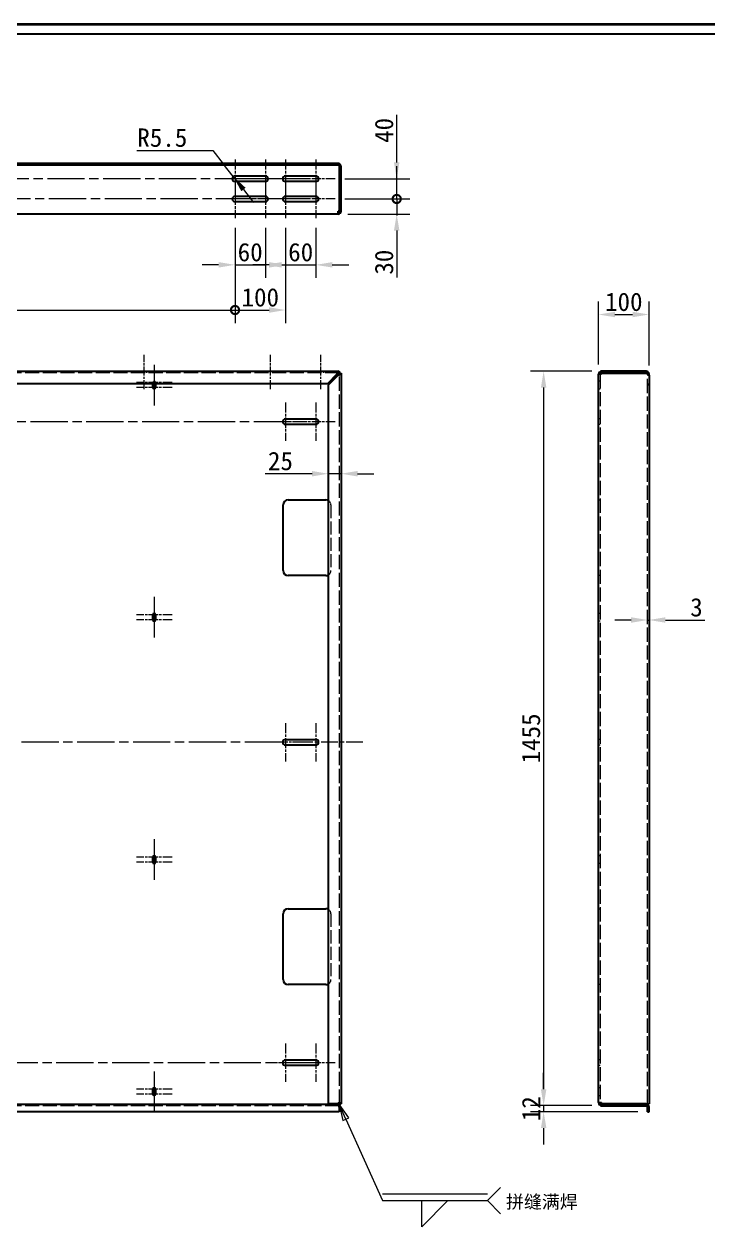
# Model space of a CAD drawing. Header units: millimetres. Extents: x 78 to 5389, y 71 to 3790.
# Drawn here: x 1432 to 2786, y 1407 to 3790 of the extents above; entities that cross this region are included whole.
import ezdxf

# ---------------------------------------------------------------- set-up
doc = ezdxf.new("R2010")
doc.units = ezdxf.units.MM
doc.header["$LTSCALE"] = 13
doc.linetypes.add('CHAIN', pattern=[0.3543, 0.2362, -0.0295, 0.0591, -0.0295])
doc.linetypes.add('DASHED', pattern=[0.2067, 0.1654, -0.0413])
for name, color, linetype, lineweight, true_color in [('中心标记 (ISO)', 1, 'CHAIN', 18, 0xff0000), ('中心线 (ISO)', 1, 'CHAIN', 18, 0xff0000), ('尺寸 (ISO)', 7, 'Continuous', 18, 0x008000), ('符号 (ISO)', 7, 'Continuous', 18, 0x008000), ('隐藏 (ISO)', 5, 'DASHED', 18, 0x0000ff)]:
    doc.layers.add(name, color=color, linetype=linetype, lineweight=lineweight, true_color=true_color)
doc.layers.add('可见 (ISO)', color=7, linetype='Continuous', lineweight=25)
doc.layers.add('图框 (ISO)', color=7, linetype='Continuous', lineweight=35)
doc.styles.add('文本样式74', font='SimSun.ttf')
doc.styles.add('最新国标', font='simfang.ttf')
doc.styles.add('注释文本 (ISO)', font='simfang.ttf')
doc.dimstyles.new('默认 (GB)', dxfattribs={"dimscale": 13, "dimtxt": 2.8, "dimasz": 2.5, "dimexe": 2, "dimexo": 1.5, "dimgap": 0.5, "dimtad": 1, "dimtoh": 1, "dimdsep": 46, "dimtxsty": '最新国标', "dimcen": 0.09, "dimdle": 10, "dimclrd": 256, "dimclre": 256, "dimclrt": 256, "dimaunit": 1, "dimadec": 3, "dimazin": 2, "dimtfac": 0.535714, "dimtdec": 3, "dimtmove": 0, "dimatfit": 3, "dimfxl": 0, "dimtolj": 1, "dimlwd": -1, "dimlwe": -1, "dimarcsym": 0})

# ---------------------------------------------------------------- blocks, each defined once
blk = doc.blocks.new('图框 最新国标')
at = {"layer": '图框 (ISO)'}
blk.add_line((6, 291.5), (414.5, 291.5), dxfattribs=at)
at = {"layer": '图框 (ISO)', "color": 7, "linetype": 'Continuous', "lineweight": 25}
blk.add_line((18, 290), (413, 290), dxfattribs=at)
blk.add_line((18, 290), (413, 290), dxfattribs=at)
at = {"layer": '图框 (ISO)', "style": '文本样式74'}
blk.add_attdef('零件代号_001', (44.37, 287.25), '', height=2.5, rotation=180, dxfattribs=at)
blk = doc.blocks.new('*D5')
at = {"layer": 'Defpoints', "color": 0, "transparency": 16777216}
for p in [(2575.4, 3101.8), (2460.7, 1646.8), (2575.4, 1646.8)]:
    blk.add_point(p, dxfattribs=at)
at = {"layer": '尺寸 (ISO)', "color": 116, "true_color": 0x00803f, "transparency": 16777216}
for p, q in [((2555.9, 3101.8), (2434.7, 3101.8)), ((2460.7, 3069.3), (2460.7, 1679.3)), ((2555.9, 1646.8), (2434.7, 1646.8))]:
    blk.add_line(p, q, dxfattribs=at)
for points in [[(2455.3, 3069.3), (2466.2, 3069.3), (2460.7, 3101.8)], [(2455.3, 1679.3), (2466.2, 1679.3), (2460.7, 1646.8)]]:
    blk.add_solid(points, dxfattribs=at)
at = {"layer": '尺寸 (ISO)', "transparency": 16777216, "insert": (2435.8, 2374.3), "char_height": 36.4, "attachment_point": 5, "rotation": 90, "style": '最新国标'}
blk.add_mtext('\\A1;1455', dxfattribs=at)
blk = doc.blocks.new('*D6')
at = {"layer": 'Defpoints', "color": 0, "transparency": 16777216}
for p in [(2575.4, 1646.8), (2460.7, 1634.8), (2666.4, 1634.8)]:
    blk.add_point(p, dxfattribs=at)
at = {"layer": '尺寸 (ISO)', "color": 116, "true_color": 0x00803f, "transparency": 16777216}
for p, q in [((2460.7, 1679.3), (2460.7, 1711.8)), ((2555.9, 1646.8), (2434.7, 1646.8)), ((2460.7, 1646.8), (2460.7, 1634.8)), ((2646.9, 1634.8), (2434.7, 1634.8)), ((2460.7, 1602.3), (2460.7, 1569.8))]:
    blk.add_line(p, q, dxfattribs=at)
for points in [[(2455.3, 1679.3), (2466.2, 1679.3), (2460.7, 1646.8)], [(2455.3, 1602.3), (2466.2, 1602.3), (2460.7, 1634.8)]]:
    blk.add_solid(points, dxfattribs=at)
at = {"layer": '尺寸 (ISO)', "transparency": 16777216, "insert": (2436, 1640.8), "char_height": 36.4, "attachment_point": 5, "rotation": 90, "style": '最新国标'}
blk.add_mtext('\\A1;12', dxfattribs=at)
blk = doc.blocks.new('*D7')
at = {"layer": 'Defpoints', "color": 0, "transparency": 16777216}
for p in [(2669.4, 3214.1), (2569.4, 3095.8), (2669.4, 3093.6)]:
    blk.add_point(p, dxfattribs=at)
at = {"layer": '尺寸 (ISO)', "color": 116, "true_color": 0x00803f, "transparency": 16777216}
for p, q in [((2569.4, 3115.3), (2569.4, 3240.1)), ((2669.4, 3113.1), (2669.4, 3240.1)), ((2601.9, 3214.1), (2636.9, 3214.1))]:
    blk.add_line(p, q, dxfattribs=at)
for points in [[(2601.9, 3219.5), (2601.9, 3208.7), (2569.4, 3214.1)], [(2636.9, 3219.5), (2636.9, 3208.7), (2669.4, 3214.1)]]:
    blk.add_solid(points, dxfattribs=at)
at = {"layer": '尺寸 (ISO)', "transparency": 16777216, "insert": (2619.4, 3239), "char_height": 36.4, "attachment_point": 5, "style": '最新国标'}
blk.add_mtext('\\A1;100', dxfattribs=at)
blk = doc.blocks.new('_DotSmall')
at = {"color": 0, "linetype": 'ByBlock', "const_width": 0.5}
blk.add_lwpolyline([(-0.0625, 0, 1), (0.0625, 0, 1)], format="xyb", close=True, dxfattribs=at)
blk = doc.blocks.new('*D19')
at = {"layer": 'Defpoints', "color": 0, "transparency": 16777216}
for p in [(2047.7, 3483), (2169.8, 3483), (2047.7, 3443)]:
    blk.add_point(p, dxfattribs=at)
at = {"layer": '尺寸 (ISO)', "color": 116, "true_color": 0x00803f, "transparency": 16777216}
for p, q in [((2169.8, 3515.5), (2169.8, 3609.7)), ((2067.2, 3483), (2195.8, 3483)), ((2169.8, 3443), (2169.8, 3483)), ((2067.2, 3443), (2195.8, 3443)), ((2169.8, 3443), (2169.8, 3410.5))]:
    blk.add_line(p, q, dxfattribs=at)
blk.add_solid([(2164.4, 3515.5), (2175.2, 3515.5), (2169.8, 3483)], dxfattribs=at)
at = {"layer": '尺寸 (ISO)', "color": 116, "true_color": 0x00803f, "transparency": 16777216, "xscale": 32.5, "yscale": 32.5, "zscale": 32.5, "rotation": 90}
blk.add_blockref('_DotSmall', (2169.8, 3443), dxfattribs=at)
at = {"layer": '尺寸 (ISO)', "transparency": 16777216, "insert": (2144.9, 3578.8), "char_height": 36.4, "attachment_point": 5, "rotation": 90, "style": '最新国标'}
blk.add_mtext('\\A1;40', dxfattribs=at)
blk = doc.blocks.new('*D20')
at = {"layer": 'Defpoints', "color": 0, "transparency": 16777216}
for p in [(2047.7, 3443), (2169.8, 3443), (2053.7, 3413)]:
    blk.add_point(p, dxfattribs=at)
at = {"layer": '尺寸 (ISO)', "color": 116, "true_color": 0x00803f, "transparency": 16777216}
for p, q in [((2169.8, 3443), (2169.8, 3508)), ((2067.2, 3443), (2195.8, 3443)), ((2169.8, 3443), (2169.8, 3413)), ((2073.2, 3413), (2195.8, 3413)), ((2169.8, 3380.5), (2169.8, 3287.6))]:
    blk.add_line(p, q, dxfattribs=at)
blk.add_solid([(2164.4, 3380.5), (2175.2, 3380.5), (2169.8, 3413)], dxfattribs=at)
at = {"layer": '尺寸 (ISO)', "color": 116, "true_color": 0x00803f, "transparency": 16777216, "xscale": 32.5, "yscale": 32.5, "zscale": 32.5, "rotation": 270}
blk.add_blockref('_DotSmall', (2169.8, 3443), dxfattribs=at)
at = {"layer": '尺寸 (ISO)', "transparency": 16777216, "insert": (2144.9, 3317.8), "char_height": 36.4, "attachment_point": 5, "rotation": 90, "style": '最新国标'}
blk.add_mtext('\\A1;30', dxfattribs=at)
blk = doc.blocks.new('*D21')
at = {"layer": 'Defpoints', "color": 0, "transparency": 16777216}
for p in [(1846.3, 3487.3), (1849.7, 3483)]:
    blk.add_point(p, dxfattribs=at)
at = {"layer": '尺寸 (ISO)', "color": 116, "true_color": 0x00803f, "transparency": 16777216}
for p, q in [((1655, 3539.2), (1805.7, 3539.2)), ((1805.7, 3539.2), (1826.3, 3512.9)), ((1846.3, 3487.3), (1826.3, 3512.9)), ((1849.7, 3483), (1846.3, 3487.3)), ((1866.3, 3461.7), (1886.4, 3436.1))]:
    blk.add_line(p, q, dxfattribs=at)
blk.add_solid([(1870.6, 3465.1), (1862.1, 3458.4), (1846.3, 3487.3)], dxfattribs=at)
at = {"layer": '尺寸 (ISO)', "transparency": 16777216, "insert": (1705.7, 3564.2), "char_height": 36.4, "attachment_point": 5, "style": '最新国标'}
blk.add_mtext('\\A1;R5.5', dxfattribs=at)
blk = doc.blocks.new('*D24')
at = {"layer": 'Defpoints', "color": 0, "transparency": 16777216}
for p in [(2059.7, 2898.7), (2034.7, 2832.2), (2059.7, 2822.9)]:
    blk.add_point(p, dxfattribs=at)
at = {"layer": '尺寸 (ISO)', "color": 116, "true_color": 0x00803f, "transparency": 16777216}
for p, q in [((2002.2, 2898.7), (1909.5, 2898.7)), ((2059.7, 2898.7), (2034.7, 2898.7)), ((2092.2, 2898.7), (2124.7, 2898.7))]:
    blk.add_line(p, q, dxfattribs=at)
for points in [[(2002.2, 2904.1), (2002.2, 2893.3), (2034.7, 2898.7)], [(2092.2, 2904.1), (2092.2, 2893.3), (2059.7, 2898.7)]]:
    blk.add_solid(points, dxfattribs=at)
at = {"layer": '尺寸 (ISO)', "transparency": 16777216, "insert": (1939.6, 2923.6), "char_height": 36.4, "attachment_point": 5, "style": '最新国标'}
blk.add_mtext('\\A1;25', dxfattribs=at)
blk = doc.blocks.new('焊接符号标识符7')
at = {"layer": '符号 (ISO)'}
for p, q in [((159.17, 124.62), (158.15, 126.91)), ((159.63, 124.83), (158.15, 126.91)), ((158.15, 126.91), (158.72, 124.42)), ((158.72, 124.42), (159.63, 124.83)), ((159.17, 124.62), (164.72, 112.2)), ((180.72, 112.2), (182.72, 114.2)), ((164.72, 112.2), (180.72, 112.2)), ((170.72, 112.2), (174.72, 112.2)), ((174.72, 112.2), (170.72, 108.2)), ((170.72, 108.2), (170.72, 112.2)), ((180.72, 112.2), (182.72, 110.2))]:
    blk.add_line(p, q, dxfattribs=at)
at = {"layer": '符号 (ISO)', "linetype": 'DASHED', "ltscale": 12.901145}
blk.add_line((164.72, 113.25), (180.72, 113.25), dxfattribs=at)
at = {"layer": '符号 (ISO)', "flags": 128}
blk.add_lwpolyline([(159.63, 124.83), (158.15, 126.91), (158.72, 124.42), (159.63, 124.83)], dxfattribs=at)
at = {"layer": '符号 (ISO)'}
blk.add_solid([(159.63, 124.83), (158.15, 126.91), (158.72, 124.42), (159.63, 124.83)], dxfattribs=at)
at = {"layer": '符号 (ISO)', "insert": (183.56, 110.79), "char_height": 2, "attachment_point": 7, "style": '注释文本 (ISO)'}
blk.add_mtext('拼缝满焊', dxfattribs=at)
blk = doc.blocks.new('*D50')
at = {"layer": 'Defpoints', "color": 0, "transparency": 16777216}
for p in [(779.7, 3405), (1849.7, 3405), (1849.7, 3223)]:
    blk.add_point(p, dxfattribs=at)
at = {"layer": '尺寸 (ISO)', "color": 116, "true_color": 0x00803f, "transparency": 16777216}
for p, q in [((779.7, 3385.5), (779.7, 3197)), ((1849.7, 3385.5), (1849.7, 3197)), ((779.7, 3223), (1849.7, 3223))]:
    blk.add_line(p, q, dxfattribs=at)
at = {"layer": '尺寸 (ISO)', "color": 116, "true_color": 0x00803f, "transparency": 16777216, "xscale": 32.5, "yscale": 32.5, "zscale": 32.5, "rotation": 180}
blk.add_blockref('_DotSmall', (779.7, 3223), dxfattribs=at)
at = {"layer": '尺寸 (ISO)', "color": 116, "true_color": 0x00803f, "transparency": 16777216, "xscale": 32.5, "yscale": 32.5, "zscale": 32.5}
blk.add_blockref('_DotSmall', (1849.7, 3223), dxfattribs=at)
at = {"layer": '尺寸 (ISO)', "transparency": 16777216, "insert": (1255.2, 3247.9), "char_height": 36.4, "attachment_point": 5, "style": '最新国标'}
blk.add_mtext('\\A1;1070', dxfattribs=at)
blk = doc.blocks.new('*D51')
at = {"layer": 'Defpoints', "color": 0, "transparency": 16777216}
for p in [(1849.7, 3405), (1949.7, 3405), (1949.7, 3223)]:
    blk.add_point(p, dxfattribs=at)
at = {"layer": '尺寸 (ISO)', "color": 116, "true_color": 0x00803f, "transparency": 16777216}
for p, q in [((1849.7, 3385.5), (1849.7, 3197)), ((1949.7, 3385.5), (1949.7, 3197)), ((1849.7, 3223), (1917.2, 3223))]:
    blk.add_line(p, q, dxfattribs=at)
blk.add_solid([(1917.2, 3228.4), (1917.2, 3217.6), (1949.7, 3223)], dxfattribs=at)
at = {"layer": '尺寸 (ISO)', "color": 116, "true_color": 0x00803f, "transparency": 16777216, "xscale": 32.5, "yscale": 32.5, "zscale": 32.5, "rotation": 180}
blk.add_blockref('_DotSmall', (1849.7, 3223), dxfattribs=at)
at = {"layer": '尺寸 (ISO)', "transparency": 16777216, "insert": (1899.7, 3247.9), "char_height": 36.4, "attachment_point": 5, "style": '最新国标'}
blk.add_mtext('\\A1;100', dxfattribs=at)
blk = doc.blocks.new('*D52')
at = {"layer": 'Defpoints', "color": 0, "transparency": 16777216}
for p in [(1849.7, 3405), (1909.7, 3405), (1909.7, 3312.5)]:
    blk.add_point(p, dxfattribs=at)
at = {"layer": '尺寸 (ISO)', "color": 116, "true_color": 0x00803f, "transparency": 16777216}
for p, q in [((1849.7, 3385.5), (1849.7, 3286.5)), ((1909.7, 3385.5), (1909.7, 3286.5)), ((1817.2, 3312.5), (1784.7, 3312.5)), ((1849.7, 3312.5), (1909.7, 3312.5)), ((1942.2, 3312.5), (1974.7, 3312.5))]:
    blk.add_line(p, q, dxfattribs=at)
for points in [[(1817.2, 3317.9), (1817.2, 3307.1), (1849.7, 3312.5)], [(1942.2, 3317.9), (1942.2, 3307.1), (1909.7, 3312.5)]]:
    blk.add_solid(points, dxfattribs=at)
at = {"layer": '尺寸 (ISO)', "transparency": 16777216, "insert": (1879.7, 3337.4), "char_height": 36.4, "attachment_point": 5, "style": '最新国标'}
blk.add_mtext('\\A1;60', dxfattribs=at)
blk = doc.blocks.new('*D53')
at = {"layer": 'Defpoints', "color": 0, "transparency": 16777216}
for p in [(1949.7, 3405), (2009.7, 3405), (2009.7, 3312.5)]:
    blk.add_point(p, dxfattribs=at)
at = {"layer": '尺寸 (ISO)', "color": 116, "true_color": 0x00803f, "transparency": 16777216}
for p, q in [((1949.7, 3385.5), (1949.7, 3286.5)), ((2009.7, 3385.5), (2009.7, 3286.5)), ((1917.2, 3312.5), (1884.7, 3312.5)), ((1949.7, 3312.5), (2009.7, 3312.5)), ((2042.2, 3312.5), (2074.7, 3312.5))]:
    blk.add_line(p, q, dxfattribs=at)
for points in [[(1917.2, 3317.9), (1917.2, 3307.1), (1949.7, 3312.5)], [(2042.2, 3317.9), (2042.2, 3307.1), (2009.7, 3312.5)]]:
    blk.add_solid(points, dxfattribs=at)
at = {"layer": '尺寸 (ISO)', "transparency": 16777216, "insert": (1979.7, 3337.4), "char_height": 36.4, "attachment_point": 5, "style": '最新国标'}
blk.add_mtext('\\A1;60', dxfattribs=at)
blk = doc.blocks.new('*D54')
at = {"layer": 'Defpoints', "color": 0, "transparency": 16777216}
for p in [(2669.4, 2608.9), (2666.4, 2594.2), (2669.4, 2594.2)]:
    blk.add_point(p, dxfattribs=at)
at = {"layer": '尺寸 (ISO)', "color": 116, "true_color": 0x00803f, "transparency": 16777216}
for p, q in [((2633.9, 2608.9), (2601.4, 2608.9)), ((2666.4, 2608.9), (2669.4, 2608.9)), ((2701.9, 2608.9), (2779.9, 2608.9))]:
    blk.add_line(p, q, dxfattribs=at)
for points in [[(2633.9, 2614.4), (2633.9, 2603.5), (2666.4, 2608.9)], [(2701.9, 2614.4), (2701.9, 2603.5), (2669.4, 2608.9)]]:
    blk.add_solid(points, dxfattribs=at)
at = {"layer": '尺寸 (ISO)', "transparency": 16777216, "insert": (2763.3, 2633.9), "char_height": 36.4, "attachment_point": 5, "style": '最新国标'}
blk.add_mtext('\\A1;3', dxfattribs=at)

msp = doc.modelspace()

# ---------------------------------------------------------------- linework, layer by layer
at = {"layer": '中心标记 (ISO)', "ltscale": 6.49619}
for p, q in [((1849.7057, 3521.0004), (1849.7057, 3445.0004)), ((1909.7057, 3521.0004), (1909.7057, 3445.0004)), ((1949.7057, 3521.0004), (1949.7057, 3445.0004)), ((2009.7057, 3521.0004), (2009.7057, 3445.0004)), ((1849.7057, 3481.0004), (1849.7057, 3405.0004)), ((1909.7057, 3481.0004), (1909.7057, 3405.0004)), ((1949.7057, 3481.0004), (1949.7057, 3405.0004)), ((2009.7057, 3481.0004), (2009.7057, 3405.0004)), ((1949.7057, 3039.7701), (1949.7057, 2963.7701)), ((2009.7057, 3039.7701), (2009.7057, 2963.7701)), ((1949.7057, 2404.7701), (1949.7057, 2328.7701)), ((2009.7057, 2404.7701), (2009.7057, 2328.7701)), ((1949.7057, 1769.7701), (1949.7057, 1693.7701)), ((2009.7057, 1769.7701), (2009.7057, 1693.7701))]:
    msp.add_line(p, q, dxfattribs=at)
at = {"layer": '中心标记 (ISO)', "ltscale": 23.990969}
for p, q in [((1993.82, 3483.0004), (641.7057, 3483.0004)), ((1996.9761, 3443.0004), (641.7057, 3443.0004)), ((1960.4135, 3001.7701), (641.7057, 3001.7701)), ((1942.5266, 2366.7701), (563.6568, 2366.7701)), ((2011.5463, 1731.7701), (641.7057, 1731.7701))]:
    msp.add_line(p, q, dxfattribs=at)
at = {"layer": '中心标记 (ISO)', "ltscale": 6.026063}
for p, q in [((1882.2057, 3483.0004), (1811.7057, 3483.0004)), ((1947.7057, 3483.0004), (1877.2057, 3483.0004)), ((1982.2057, 3483.0004), (1911.7057, 3483.0004)), ((2047.7057, 3483.0004), (1977.2057, 3483.0004)), ((1882.2057, 3443.0004), (1811.7057, 3443.0004)), ((1947.7057, 3443.0004), (1877.2057, 3443.0004)), ((1982.2057, 3443.0004), (1911.7057, 3443.0004)), ((2047.7057, 3443.0004), (1977.2057, 3443.0004)), ((1724.9557, 3079.2701), (1654.4557, 3079.2701)), ((1724.9557, 3069.2701), (1654.4557, 3069.2701)), ((1982.2057, 3001.7701), (1911.7057, 3001.7701)), ((2047.7057, 3001.7701), (1977.2057, 3001.7701)), ((1724.9557, 2619.2701), (1654.4557, 2619.2701)), ((1724.9557, 2609.2701), (1654.4557, 2609.2701)), ((1982.2057, 2366.7701), (1911.7057, 2366.7701)), ((1724.9557, 2139.2701), (1654.4557, 2139.2701)), ((1724.9557, 2129.2701), (1654.4557, 2129.2701)), ((1982.2057, 1731.7701), (1911.7057, 1731.7701)), ((2047.7057, 1731.7701), (1977.2057, 1731.7701)), ((1724.9557, 1679.2701), (1654.4557, 1679.2701)), ((1724.9557, 1669.2701), (1654.4557, 1669.2701))]:
    msp.add_line(p, q, dxfattribs=at)
at = {"layer": '中心标记 (ISO)', "ltscale": 5.791}
for p, q in [((1689.7057, 3114.5201), (1689.7057, 3046.7701)), ((1689.7057, 3101.7701), (1689.7057, 3034.0201)), ((1689.7057, 2654.5201), (1689.7057, 2586.7701)), ((1689.7057, 2641.7701), (1689.7057, 2574.0201)), ((1689.7057, 2174.5201), (1689.7057, 2106.7701)), ((1689.7057, 2161.7701), (1689.7057, 2094.0201)), ((1689.7057, 1714.5201), (1689.7057, 1646.7701)), ((1689.7057, 1701.7701), (1689.7057, 1634.0201))]:
    msp.add_line(p, q, dxfattribs=at)
at = {"layer": '中心标记 (ISO)', "ltscale": 10.731711}
msp.add_line((2102.757, 2366.7701), (1977.2057, 2366.7701), dxfattribs=at)
at = {"layer": '中心线 (ISO)', "ltscale": 5.812369}
for p, q in [((1669.7057, 3066.2701), (1669.7057, 3134.2701)), ((1919.7057, 3066.2701), (1919.7057, 3134.2701)), ((2019.7057, 3066.2701), (2019.7057, 3134.2701))]:
    msp.add_line(p, q, dxfattribs=at)
at = {"layer": '可见 (ISO)'}
for p, q in [((2055.9986, 3513.0004), (623.4128, 3513.0004)), ((2055.9986, 3510.0004), (623.4128, 3510.0004)), ((2055.9986, 3510.0004), (2055.9986, 3513.0004)), ((2055.9986, 3510.0004), (2055.9986, 3507.0004)), ((2055.9986, 3507.0004), (2055.9986, 3419.0004)), ((2056.7057, 3419.0004), (2056.7057, 3507.0004)), ((2059.7057, 3419.0004), (2059.7057, 3507.0004)), ((1849.7057, 3488.5004), (1909.7057, 3488.5004)), ((1949.7057, 3488.5004), (2009.7057, 3488.5004)), ((1909.7057, 3477.5004), (1849.7057, 3477.5004)), ((2009.7057, 3477.5004), (1949.7057, 3477.5004)), ((1849.7057, 3448.5004), (1909.7057, 3448.5004)), ((1909.7057, 3437.5004), (1849.7057, 3437.5004)), ((1949.7057, 3448.5004), (2009.7057, 3448.5004)), ((2009.7057, 3437.5004), (1949.7057, 3437.5004)), ((2053.7057, 3413.0004), (625.7057, 3413.0004)), ((2055.9986, 3419.0004), (2053.7057, 3419.0004)), ((2053.7057, 3413.0004), (2053.7057, 3419.0004)), ((2056.7057, 3419.0004), (2059.7057, 3419.0004)), ((623.4128, 3101.7701), (2055.9986, 3101.7701)), ((2055.9986, 3101.7701), (2055.9986, 3098.7701)), ((2056.7057, 3098.063), (2059.7057, 3098.063)), ((2059.7057, 3098.063), (2059.7057, 1650.4772)), ((2663.4296, 3101.7701), (2575.4296, 3101.7701)), ((2575.4296, 3098.7701), (2575.4296, 3101.7701)), ((2575.4296, 3098.7701), (2663.4296, 3098.7701)), ((2575.4296, 3098.063), (2663.4296, 3098.063)), ((2575.4296, 3095.7701), (2575.4296, 3098.063)), ((2663.4296, 3098.7701), (2663.4296, 3101.7701)), ((2032.5843, 3076.7701), (646.827, 3076.7701)), ((1686.9557, 3069.2701), (1686.9557, 3076.7701)), ((1692.4557, 3076.7701), (1692.4557, 3069.2701)), ((2051.5843, 3095.7701), (2032.5843, 3076.7701)), ((2034.7057, 3074.6488), (2053.7057, 3093.6488)), ((2034.7057, 1650.4772), (2034.7057, 3074.6488)), ((2053.7057, 3095.7701), (2053.7057, 3097.8257)), ((2053.7057, 3095.7701), (2055.7612, 3095.7701)), ((2575.4296, 3095.7701), (2569.4296, 3095.7701)), ((2569.4296, 1652.7701), (2569.4296, 3095.7701)), ((2667.7998, 3095.7701), (2669.4296, 3095.7701)), ((2669.4296, 3093.6488), (2669.4296, 3095.7701)), ((2669.4296, 3093.6488), (2669.4296, 1650.4772)), ((1949.7057, 3007.2701), (2009.7057, 3007.2701)), ((2009.7057, 2996.2701), (1949.7057, 2996.2701)), ((1944.7057, 2706.7701), (1944.7057, 2836.7701)), ((1954.7057, 2846.7701), (2029.7057, 2846.7701)), ((2029.7057, 2696.7701), (1954.7057, 2696.7701)), ((1686.9557, 2609.2701), (1686.9557, 2619.2701)), ((1692.4557, 2619.2701), (1692.4557, 2609.2701)), ((1949.7057, 2372.2701), (2009.7057, 2372.2701)), ((2009.7057, 2361.2701), (1949.7057, 2361.2701)), ((1686.9557, 2129.2701), (1686.9557, 2139.2701)), ((1692.4557, 2139.2701), (1692.4557, 2129.2701)), ((1944.7057, 1896.7701), (1944.7057, 2026.7701)), ((1954.7057, 2036.7701), (2029.7057, 2036.7701)), ((2029.7057, 1886.7701), (1954.7057, 1886.7701)), ((1949.7057, 1737.2701), (2009.7057, 1737.2701)), ((2009.7057, 1726.2701), (1949.7057, 1726.2701)), ((1686.9557, 1669.2701), (1686.9557, 1679.2701)), ((1692.4557, 1679.2701), (1692.4557, 1669.2701)), ((623.4128, 1649.7701), (2055.9986, 1649.7701)), ((2053.7057, 1650.4772), (2034.7057, 1650.4772)), ((2053.7057, 1650.4772), (2059.7057, 1650.4772)), ((2053.7057, 1650.4772), (2053.7057, 1649.7701)), ((2055.9986, 1643.7701), (2055.9986, 1649.7701)), ((2569.4296, 1652.7701), (2575.4296, 1652.7701)), ((2575.4296, 1650.4772), (2575.4296, 1652.7701)), ((2663.4296, 1650.4772), (2575.4296, 1650.4772)), ((2575.4296, 1649.7701), (2663.4296, 1649.7701)), ((2575.4296, 1649.7701), (2575.4296, 1646.7701)), ((2575.4296, 1646.7701), (2663.4296, 1646.7701)), ((2663.4296, 1650.4772), (2669.4296, 1650.4772)), ((2055.9986, 1634.7701), (623.4128, 1634.7701)), ((2055.9986, 1643.7701), (2055.9986, 1634.7701)), ((2666.4296, 1634.7701), (2666.4296, 1643.7701)), ((2666.4296, 1634.7701), (2669.4296, 1634.7701)), ((2669.4296, 1634.7701), (2669.4296, 1643.7701))]:
    msp.add_line(p, q, dxfattribs=at)
for centre, radius, start, end in [((2053.7057, 3507.0004), 6, 0, 67.5331477), ((2053.7057, 3507.0004), 3, 0, 40.1554438), ((1849.7057, 3483.0004), 5.5, 90, 270), ((1909.7057, 3483.0004), 5.5, 270, 90), ((1949.7057, 3483.0004), 5.5, 90, 270), ((2009.7057, 3483.0004), 5.5, 270, 90), ((1849.7057, 3443.0004), 5.5, 90, 270), ((1909.7057, 3443.0004), 5.5, 270, 90), ((1949.7057, 3443.0004), 5.5, 90, 270), ((2009.7057, 3443.0004), 5.5, 270, 90), ((2053.7057, 3419.0004), 6, 270, 0), ((2053.7057, 3419.0004), 3, 270, 0), ((2575.4296, 3095.7701), 6, 90, 180), ((2575.4296, 3095.7701), 3, 90, 180), ((1689.7057, 3069.2701), 2.75, 180, 0), ((1949.7057, 3001.7701), 5.5, 90, 270), ((2009.7057, 3001.7701), 5.5, 270, 90), ((1954.7057, 2836.7701), 10, 90, 180), ((2029.7057, 2836.7701), 10, 60, 90), ((1954.7057, 2706.7701), 10, 180, 270), ((2029.7057, 2706.7701), 10, 270, 300), ((1689.7057, 2619.2701), 2.75, 0, 180), ((1689.7057, 2609.2701), 2.75, 180, 0), ((1949.7057, 2366.7701), 5.5, 90, 270), ((2009.7057, 2366.7701), 5.5, 270, 90), ((1689.7057, 2139.2701), 2.75, 0, 180), ((1689.7057, 2129.2701), 2.75, 180, 0), ((1954.7057, 2026.7701), 10, 90, 180), ((2029.7057, 2026.7701), 10, 60, 90), ((1954.7057, 1896.7701), 10, 180, 270), ((2029.7057, 1896.7701), 10, 270, 300), ((1949.7057, 1731.7701), 5.5, 90, 270), ((2009.7057, 1731.7701), 5.5, 270, 90), ((1689.7057, 1679.2701), 2.75, 0, 180), ((1689.7057, 1669.2701), 2.75, 180, 0), ((2575.4296, 1652.7701), 6, 180, 270), ((2575.4296, 1652.7701), 3, 180, 270), ((2663.4296, 1643.7701), 6, 0, 90), ((2663.4296, 1643.7701), 3, 0, 90)]:
    msp.add_arc(centre, radius, start, end, dxfattribs=at)
for points, knots in [([(2055.9986, 3101.7701), (2055.1901, 3101.7701), (2054.3817, 3100.9825), (2053.5733, 3099.671), (2052.9103, 3098.5954), (2052.2473, 3097.1857), (2051.5843, 3095.7701)], [0, 0, 0, 0, 0.863030386, 0.863030386, 0.863030386, 1.570796327, 1.570796327, 1.570796327, 1.570796327]), ([(2055.9986, 3098.7701), (2055.0372, 3098.7701), (2054.0758, 3098.202), (2053.1144, 3097.324), (2052.6044, 3096.8583), (2052.0944, 3096.3146), (2051.5843, 3095.7701)], [0, 0, 0, 0, 1.026321876, 1.026321876, 1.026321876, 1.570796327, 1.570796327, 1.570796327, 1.570796327]), ([(2053.7057, 3093.6488), (2055.4317, 3094.4572), (2057.1424, 3095.2657), (2058.2646, 3096.0741), (2059.1848, 3096.7371), (2059.7057, 3097.4001), (2059.7057, 3098.063)], [0, 0, 0, 0, 0.863030386, 0.863030386, 0.863030386, 1.570796327, 1.570796327, 1.570796327, 1.570796327]), ([(2056.7057, 3098.063), (2056.7057, 3097.1017), (2056.1375, 3096.1403), (2055.2596, 3095.1789), (2054.7938, 3094.6689), (2054.2501, 3094.1588), (2053.7057, 3093.6488)], [0, 0, 0, 0, 1.026321876, 1.026321876, 1.026321876, 1.570796327, 1.570796327, 1.570796327, 1.570796327]), ([(2669.4296, 3095.7701), (2669.4296, 3097.4962), (2668.6419, 3099.2069), (2667.3304, 3100.329), (2666.2549, 3101.2493), (2664.8451, 3101.7701), (2663.4296, 3101.7701)], [0, 0, 0, 0, 0.863030386, 0.863030386, 0.863030386, 1.570796327, 1.570796327, 1.570796327, 1.570796327]), ([(2663.4296, 3098.7701), (2664.4559, 3098.7701), (2665.4642, 3098.202), (2665.9958, 3097.324), (2666.1209, 3097.1174), (2666.2204, 3096.8954), (2666.2924, 3096.6648)], [0, 0, 0, 0, 1.026321876, 1.026321876, 1.026321876, 1.267922271, 1.267922271, 1.267922271, 1.267922271]), ([(2663.4296, 3098.063), (2665.1557, 3097.2546), (2666.8663, 3096.4462), (2667.9885, 3095.6378), (2668.9088, 3094.9748), (2669.4296, 3094.3118), (2669.4296, 3093.6488)], [0, 0, 0, 0, 0.863030386, 0.863030386, 0.863030386, 1.570796327, 1.570796327, 1.570796327, 1.570796327])]:
    msp.add_open_spline(points, degree=3, knots=knots, dxfattribs=at)
at = {"layer": '隐藏 (ISO)', "ltscale": 13.003282}
for p, q in [((2055.9986, 3098.7701), (623.4128, 3098.7701)), ((2055.9986, 1646.7701), (623.4128, 1646.7701))]:
    msp.add_line(p, q, dxfattribs=at)
at = {"layer": '隐藏 (ISO)', "ltscale": 0.439445}
for p, q in [((1664.2057, 3098.7701), (1664.2057, 3101.7701)), ((1675.2057, 3098.7701), (1675.2057, 3101.7701)), ((1914.2057, 3098.7701), (1914.2057, 3101.7701)), ((1925.2057, 3098.7701), (1925.2057, 3101.7701)), ((2014.2057, 3098.7701), (2014.2057, 3101.7701)), ((2025.2057, 3098.7701), (2025.2057, 3101.7701)), ((2053.7057, 3098.7701), (2053.7057, 3101.7701)), ((2598.9296, 3098.7701), (2598.9296, 3101.7701)), ((2609.9296, 3098.7701), (2609.9296, 3101.7701)), ((2643.9296, 3098.7701), (2643.9296, 3101.7701)), ((2654.9296, 3098.7701), (2654.9296, 3101.7701)), ((2056.7057, 3095.7701), (2059.7057, 3095.7701)), ((2572.4296, 3082.0201), (2569.4296, 3082.0201)), ((2666.4296, 3095.7701), (2666.4296, 3093.6488)), ((2666.4296, 3093.6488), (2669.4296, 3093.6488)), ((2666.4296, 3076.7701), (2669.4296, 3076.7701)), ((2666.4296, 3074.6488), (2669.4296, 3074.6488)), ((2572.4296, 3066.5201), (2569.4296, 3066.5201)), ((2572.4296, 3007.2701), (2569.4296, 3007.2701)), ((2572.4296, 2996.2701), (2569.4296, 2996.2701)), ((2569.4296, 2846.7701), (2572.4296, 2846.7701)), ((2572.4296, 2696.7701), (2569.4296, 2696.7701)), ((2572.4296, 2622.0201), (2569.4296, 2622.0201)), ((2572.4296, 2606.5201), (2569.4296, 2606.5201)), ((2572.4296, 2372.2701), (2569.4296, 2372.2701)), ((2572.4296, 2361.2701), (2569.4296, 2361.2701)), ((2572.4296, 2142.0201), (2569.4296, 2142.0201)), ((2572.4296, 2126.5201), (2569.4296, 2126.5201)), ((2569.4296, 2036.7701), (2572.4296, 2036.7701)), ((2572.4296, 1886.7701), (2569.4296, 1886.7701)), ((2572.4296, 1737.2701), (2569.4296, 1737.2701)), ((2572.4296, 1726.2701), (2569.4296, 1726.2701)), ((2572.4296, 1682.0201), (2569.4296, 1682.0201)), ((1844.2057, 1646.7701), (1844.2057, 1649.7701)), ((1915.2057, 1646.7701), (1915.2057, 1649.7701)), ((1944.2057, 1646.7701), (1944.2057, 1649.7701)), ((2015.2057, 1646.7701), (2015.2057, 1649.7701)), ((2053.7057, 1649.7701), (2053.7057, 1646.7701)), ((2056.7057, 1652.7701), (2059.7057, 1652.7701)), ((2572.4296, 1666.5201), (2569.4296, 1666.5201)), ((2593.9296, 1649.7701), (2593.9296, 1646.7701)), ((2604.9296, 1649.7701), (2604.9296, 1646.7701)), ((2633.9296, 1649.7701), (2633.9296, 1646.7701)), ((2644.9296, 1649.7701), (2644.9296, 1646.7701))]:
    msp.add_line(p, q, dxfattribs=at)
at = {"layer": '隐藏 (ISO)', "ltscale": 0.358536}
for p, q in [((2053.7057, 3097.8257), (2053.7057, 3098.7701)), ((2055.7612, 3095.7701), (2056.7057, 3095.7701))]:
    msp.add_line(p, q, dxfattribs=at)
at = {"layer": '隐藏 (ISO)', "ltscale": 13.139433}
msp.add_line((2056.7057, 1650.4772), (2056.7057, 3098.063), dxfattribs=at)
at = {"layer": '隐藏 (ISO)', "ltscale": 0.366188}
for p, q in [((1686.9557, 3076.7701), (1686.9557, 3079.2701)), ((1692.4557, 3079.2701), (1692.4557, 3076.7701))]:
    msp.add_line(p, q, dxfattribs=at)
at = {"layer": '隐藏 (ISO)', "ltscale": 13.097809}
msp.add_line((2572.4296, 3095.7701), (2572.4296, 1652.7701), dxfattribs=at)
at = {"layer": '隐藏 (ISO)', "ltscale": 0.200649}
msp.add_line((2666.4296, 3095.7701), (2667.7998, 3095.7701), dxfattribs=at)
at = {"layer": '隐藏 (ISO)', "ltscale": 13.099366}
msp.add_line((2666.4296, 1650.4772), (2666.4296, 3093.6488), dxfattribs=at)
at = {"layer": '隐藏 (ISO)', "ltscale": 12.094824}
for p, q in [((2039.7057, 2836.7701), (2039.7057, 2706.7701)), ((2039.7057, 2026.7701), (2039.7057, 1896.7701))]:
    msp.add_line(p, q, dxfattribs=at)
at = {"layer": '隐藏 (ISO)', "ltscale": 0.382283}
msp.add_line((2053.7057, 1652.7701), (2053.7057, 1650.4772), dxfattribs=at)
at = {"layer": '隐藏 (ISO)', "ltscale": 0.690336}
msp.add_line((2053.7057, 1652.7701), (2056.7057, 1652.7701), dxfattribs=at)
at = {"layer": '隐藏 (ISO)', "ltscale": 1.2657}
msp.add_arc((1689.7057, 3079.2701), 2.75, 0, 180, dxfattribs=at)
at = {"layer": '隐藏 (ISO)', "ltscale": 1.534203}
for centre, start, end in [((2029.7057, 2836.7701), 0, 60), ((2029.7057, 2706.7701), 300, 0), ((2029.7057, 2026.7701), 0, 60), ((2029.7057, 1896.7701), 300, 0)]:
    msp.add_arc(centre, 10, start, end, dxfattribs=at)
at = {"layer": '隐藏 (ISO)', "ltscale": 0.94543}
msp.add_open_spline([(2663.4296, 3098.063), (2664.4559, 3097.1017), (2665.4642, 3096.1403), (2665.9958, 3095.1789), (2666.2778, 3094.6689), (2666.4296, 3094.1588), (2666.4296, 3093.6488)], degree=3, knots=[0, 0, 0, 0, 1.026321876, 1.026321876, 1.026321876, 1.570796327, 1.570796327, 1.570796327, 1.570796327], dxfattribs=at)
at = {"layer": '隐藏 (ISO)', "ltscale": 0.1823}
msp.add_open_spline([(2666.2924, 3096.6648), (2666.3826, 3096.3756), (2666.4296, 3096.073), (2666.4296, 3095.7701)], degree=3, dxfattribs=at)

# ---------------------------------------------------------------- block references
at = {"xscale": 13, "yscale": 13, "zscale": 13}
msp.add_blockref('图框 最新国标', (0, 0), dxfattribs=at)
at = {"layer": '符号 (ISO)', "xscale": 13, "yscale": 13, "zscale": 13}
msp.add_blockref('焊接符号标识符7', (0, 0), dxfattribs=at)

# ---------------------------------------------------------------- dimensions: what is measured, and where the dimension line sits
at = {"layer": '尺寸 (ISO)', "color": 116, "true_color": 0x00803f}
for base, p1, p2, angle, override, picture, middle in [((2169.7951, 3483.0004), (2047.7057, 3443.0004), (2047.7057, 3483.0004), 90, {"dimgap": 0.5, "dimtoh": 0, "dimdec": 2, "dimblk1": 'DotSmall', "dimsah": 1, "dimdle": 0, "dimtol": 0, "dimlim": 0, "dimtp": 0, "dimtm": 0, "dimtdec": 3, "dimtofl": 1, "dimatfit": 1}, '*D19', (2169.7951, 3578.8364)), ((2169.7951, 3443.0004), (2053.7057, 3413.0004), (2047.7057, 3443.0004), 90, {"dimgap": 0.5, "dimtoh": 0, "dimdec": 2, "dimblk2": 'DotSmall', "dimsah": 1, "dimdle": 0, "dimtol": 0, "dimlim": 0, "dimtp": 0, "dimtm": 0, "dimtdec": 3, "dimtofl": 1, "dimatfit": 1}, '*D20', (2169.7951, 3317.7884)), ((1849.7057, 3223.0004), (779.7057, 3405.0004), (1849.7057, 3405.0004), 180, {"dimgap": 0.5, "dimtoh": 0, "dimdec": 2, "dimblk1": 'DotSmall', "dimblk2": 'DotSmall', "dimsah": 1, "dimdle": 0, "dimtol": 0, "dimlim": 0, "dimtp": 0, "dimtm": 0, "dimtdec": 3, "dimtofl": 0, "dimatfit": 1}, '*D50', (1255.2486, 3223.0004)), ((1909.7057, 3312.5004), (1849.7057, 3405.0004), (1909.7057, 3405.0004), 180, {"dimgap": 0.5, "dimtoh": 0, "dimdec": 2, "dimtol": 0, "dimlim": 0, "dimtp": 0, "dimtm": 0, "dimtdec": 3, "dimtofl": 1, "dimatfit": 1}, '*D52', (1879.7057, 3312.5004)), ((1949.7057, 3223.0004), (1849.7057, 3405.0004), (1949.7057, 3405.0004), 180, {"dimgap": 0.5, "dimtoh": 0, "dimdec": 2, "dimblk1": 'DotSmall', "dimsah": 1, "dimdle": 0, "dimtol": 0, "dimlim": 0, "dimtp": 0, "dimtm": 0, "dimtdec": 3, "dimtofl": 0, "dimatfit": 1}, '*D51', (1899.7057, 3223.0004)), ((2009.7057, 3312.5004), (1949.7057, 3405.0004), (2009.7057, 3405.0004), 180, {"dimgap": 0.5, "dimtoh": 0, "dimdec": 2, "dimtol": 0, "dimlim": 0, "dimtp": 0, "dimtm": 0, "dimtdec": 3, "dimtofl": 1, "dimatfit": 1}, '*D53', (1979.7057, 3312.5004)), ((2460.744, 1646.7701), (2575.4296, 3101.7701), (2575.4296, 1646.7701), 90, {"dimgap": 0.5, "dimtoh": 0, "dimdec": 2, "dimtol": 0, "dimlim": 0, "dimtp": 0, "dimtm": 0, "dimtdec": 3, "dimtofl": 0, "dimatfit": 1}, '*D5', (2460.744, 2374.2701)), ((2460.744, 1634.7701), (2575.4296, 1646.7701), (2666.4296, 1634.7701), 270, {"dimgap": 0.5, "dimtoh": 0, "dimdec": 2, "dimtol": 0, "dimlim": 0, "dimtp": 0, "dimtm": 0, "dimtdec": 3, "dimtofl": 1, "dimatfit": 1}, '*D6', (2460.744, 1640.7701))]:
    dim = msp.add_linear_dim(base=base, p1=p1, p2=p2, angle=angle, dimstyle='默认 (GB)', override=override, dxfattribs=at)
    dim.commit()
    dim.dimension.update_dxf_attribs({"geometry": picture, "text_midpoint": middle, "dimtype": 160})
dim = msp.add_radius_dim(center=(1849.7057, 3483.0004), mpoint=(1846.3163, 3487.3319), dimstyle='默认 (GB)', override={"dimgap": 0.5, "dimtih": 1, "dimdec": 2, "dimlfac": 1, "dimcen": 0, "dimtol": 0, "dimlim": 0, "dimtp": 0, "dimtm": 0, "dimtdec": 3}, dxfattribs=at)
dim.commit()
dim.dimension.update_dxf_attribs({"geometry": '*D21', "text_midpoint": (1705.7254, 3539.2153), "dimtype": 164})
for base, p1, p2, override, picture, middle in [((2669.4296, 3214.0986), (2569.4296, 3095.7701), (2669.4296, 3093.6488), {"dimgap": 0.5, "dimtoh": 0, "dimdec": 2, "dimtol": 0, "dimlim": 0, "dimtp": 0, "dimtm": 0, "dimtdec": 3, "dimtofl": 0, "dimatfit": 1}, '*D7', (2619.4296, 3214.0986)), ((2059.7057, 2898.6675), (2034.7057, 2832.215), (2059.7057, 2822.8742), {"dimgap": 0.5, "dimtoh": 0, "dimdec": 2, "dimse1": 1, "dimse2": 1, "dimtol": 0, "dimlim": 0, "dimtp": 0, "dimtm": 0, "dimtdec": 3, "dimtofl": 1, "dimatfit": 1}, '*D24', (1939.5977, 2898.6675)), ((2669.4296, 2608.9487), (2666.4296, 2594.1618), (2669.4296, 2594.1618), {"dimgap": 0.5, "dimtoh": 0, "dimdec": 2, "dimse1": 1, "dimse2": 1, "dimtol": 0, "dimlim": 0, "dimtp": 0, "dimtm": 0, "dimtdec": 3, "dimtofl": 1, "dimatfit": 1}, '*D54', (2763.294, 2608.9487))]:
    dim = msp.add_linear_dim(base=base, p1=p1, p2=p2, dimstyle='默认 (GB)', override=override, dxfattribs=at)
    dim.commit()
    dim.dimension.update_dxf_attribs({"geometry": picture, "text_midpoint": middle, "dimtype": 160})

doc.saveas('drawing.dxf')
